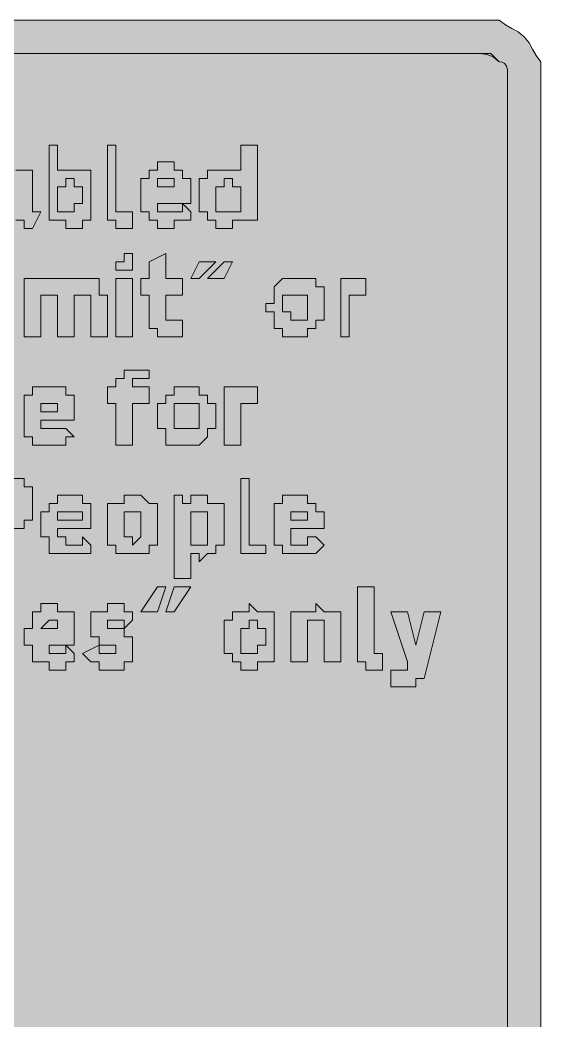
# Model space of a CAD drawing. Header units: metres. Extents: x 123 to 445, y 10 to 260.
# Drawn here: x 370.4 to 445.4, y 115.6 to 259.7 of the extents above; entities that cross this region are included whole.
import ezdxf

# ---------------------------------------------------------------- set-up
doc = ezdxf.new("R2010")
doc.units = ezdxf.units.M
doc.layers.add('FILL_BLACK_000000', color=7, linetype='Continuous', true_color=0x000000)
doc.layers.add('FILL_WHITE_FFFFFF', color=7, linetype='Continuous', true_color=0xffffff)

msp = doc.modelspace()

# ---------------------------------------------------------------- hatches: boundary and pattern name
at = {"layer": 'FILL_BLACK_000000', "true_color": 0x000000}
h = msp.add_hatch(color=7, dxfattribs=at)
h.dxf.hatch_style = 1
h.paths.add_polyline_path([(439.35, 259.68), (440.25, 258.97), (441.15, 258.48), (442.05, 257.99), (442.95, 257.28), (443.66, 256.38), (444.15, 255.48), (444.64, 254.58), (445.35, 253.68), (445.35, 250.08), (445.35, 19.68), (445.31, 17.88), (445.05, 16.08), (444.76, 15.18), (444.34, 14.28), (443.74, 13.38), (442.95, 12.48), (442.05, 11.77), (441.15, 11.28), (440.25, 10.79), (439.35, 10.08), (435.75, 10.08), (130.95, 10.08), (129.17, 10.12), (127.5, 10.38), (126.74, 10.67), (126.06, 11.09), (125.45, 11.69), (124.95, 12.48), (123.3, 14.28), (122.76, 15.18), (122.55, 16.08), (122.55, 19.68), (122.55, 250.08), (122.59, 251.88), (122.85, 253.68), (123.14, 254.58), (123.56, 255.48), (124.16, 256.38), (124.95, 257.28), (125.83, 257.99), (126.6, 258.48), (127.14, 258.97), (127.3, 259.28), (127.35, 259.68), (130.95, 259.68), (435.75, 259.68), (439.35, 259.68)])
h.paths.add_polyline_path([(129.19, 254.64), (128.38, 254.31), (127.65, 253.83), (127.04, 253.18), (126.56, 252.35), (126.26, 251.32), (126.15, 250.08), (126.15, 19.68), (126.36, 18.78), (126.9, 17.88), (128.55, 16.08), (128.6, 15.68), (128.76, 15.39), (129.3, 15.03), (130.07, 14.9), (130.95, 14.88), (435.75, 14.88), (436.65, 14.9), (437.55, 15.03), (438.45, 15.39), (439.35, 16.08), (440.04, 16.98), (440.4, 17.88), (440.53, 18.78), (440.55, 19.68), (440.55, 250.08), (440.55, 252.48), (440.4, 253.08), (440.04, 253.49), (439.75, 253.63), (439.35, 253.68), (438.45, 254.37), (437.55, 254.73), (436.65, 254.86), (435.75, 254.88), (130.95, 254.88), (130.05, 254.82), (129.19, 254.64)], flags=16)
h = msp.add_hatch(color=7, dxfattribs=at)
h.dxf.hatch_style = 1
h.paths.add_polyline_path([(376.95, 230.88), (375.75, 230.88), (374.55, 230.88), (374.55, 241.68), (375.75, 241.68), (375.75, 238.08), (376.95, 238.08), (378.15, 238.08), (379.35, 238.08), (380.55, 238.08), (380.55, 236.88), (380.55, 235.68), (380.55, 234.48), (380.55, 233.28), (380.55, 232.08), (380.55, 230.88), (379.35, 230.88), (379.35, 229.68), (378.15, 229.68), (376.95, 229.68), (376.95, 230.88)])
h.paths.add_polyline_path([(379.35, 233.28), (379.35, 234.48), (379.35, 235.68), (378.15, 235.68), (378.15, 236.88), (376.95, 236.88), (376.95, 235.68), (375.75, 235.68), (375.75, 233.28), (375.75, 232.08), (376.95, 232.08), (378.15, 232.08), (378.15, 233.28), (379.35, 233.28)], flags=16)
h = msp.add_hatch(color=7, dxfattribs=at)
h.dxf.hatch_style = 1
h.paths.add_polyline_path([(384.15, 233.28), (384.15, 232.08), (385.35, 232.08), (386.55, 232.08), (386.55, 230.88), (386.55, 229.68), (385.35, 229.68), (384.15, 229.68), (384.15, 230.88), (382.95, 230.88), (382.95, 232.08), (382.95, 241.68), (384.15, 241.68), (384.15, 233.28)])
h = msp.add_hatch(color=7, dxfattribs=at)
h.dxf.hatch_style = 1
h.paths.add_polyline_path([(400.95, 229.68), (399.75, 229.68), (398.55, 229.68), (398.55, 230.88), (397.35, 230.88), (397.35, 232.08), (396.15, 232.08), (396.15, 233.28), (396.15, 234.48), (396.15, 235.68), (396.15, 236.88), (397.35, 236.88), (397.35, 238.08), (398.55, 238.08), (399.75, 238.08), (400.95, 238.08), (402.15, 238.08), (402.15, 241.68), (404.55, 241.68), (404.55, 230.88), (402.15, 230.88), (400.95, 230.88), (400.95, 229.68)])
h.paths.add_polyline_path([(402.15, 235.68), (400.95, 235.68), (400.95, 236.88), (399.75, 236.88), (399.75, 235.68), (398.55, 235.68), (398.55, 234.48), (398.55, 233.28), (398.55, 232.08), (399.75, 232.08), (400.95, 232.08), (402.15, 232.08), (402.15, 233.28), (402.15, 234.48), (402.15, 235.68)], flags=16)
h = msp.add_hatch(color=7, dxfattribs=at)
h.dxf.hatch_style = 1
h.paths.add_polyline_path([(367.35, 238.08), (367.35, 239.28), (368.55, 239.28), (369.75, 239.28), (369.75, 238.08), (370.95, 238.08), (372.15, 238.08), (372.15, 236.88), (372.15, 232.08), (373.35, 232.08), (372.15, 229.68), (370.95, 229.68), (370.95, 230.88), (369.75, 230.88), (369.75, 229.68), (368.55, 229.68), (367.35, 229.68), (366.15, 230.88), (364.95, 230.88), (364.95, 232.08), (364.95, 233.28), (364.95, 234.48), (366.15, 234.48), (366.15, 235.68), (364.95, 238.08), (366.15, 238.08), (367.35, 238.08)])
h.paths.add_polyline_path([(369.75, 236.88), (368.55, 236.88), (367.35, 236.88), (367.35, 235.68), (368.55, 235.68), (369.75, 235.68), (369.75, 236.88)], flags=16)
h.paths.add_polyline_path([(368.55, 232.08), (369.75, 232.08), (369.75, 233.28), (368.55, 233.28), (367.35, 233.28), (367.35, 232.08), (368.55, 232.08)], flags=16)
h = msp.add_hatch(color=7, dxfattribs=at)
h.dxf.hatch_style = 1
h.paths.add_polyline_path([(393.75, 230.88), (392.55, 230.88), (392.55, 229.68), (391.35, 229.68), (390.15, 229.68), (390.15, 230.88), (388.95, 230.88), (388.95, 232.08), (387.75, 232.08), (387.75, 233.28), (387.75, 234.48), (387.75, 235.68), (387.75, 236.88), (388.95, 236.88), (388.95, 238.08), (390.15, 238.08), (390.15, 239.28), (391.35, 239.28), (392.55, 239.28), (392.55, 238.08), (393.75, 238.08), (393.75, 236.88), (394.95, 236.88), (394.95, 235.68), (394.95, 234.48), (394.95, 233.28), (393.75, 233.28), (394.95, 232.08), (394.95, 230.88), (393.75, 230.88)])
h.paths.add_polyline_path([(390.15, 233.28), (390.15, 232.08), (391.35, 232.08), (392.55, 232.08), (393.75, 232.08), (393.75, 233.28), (390.15, 233.28)], flags=16)
h.paths.add_polyline_path([(392.55, 236.88), (391.35, 236.88), (390.15, 236.88), (390.15, 235.68), (392.55, 235.68), (392.55, 236.88)], flags=16)
h = msp.add_hatch(color=7, dxfattribs=at)
h.dxf.hatch_style = 1
h.paths.add_polyline_path([(384.15, 223.68), (384.15, 224.88), (385.35, 224.88), (385.35, 226.08), (386.55, 226.08), (386.55, 224.88), (386.55, 223.68), (385.35, 223.68), (384.15, 223.68)])
h = msp.add_hatch(color=7, dxfattribs=at)
h.dxf.hatch_style = 1
h.paths.add_polyline_path([(393.75, 222.48), (393.75, 220.08), (391.35, 220.08), (391.35, 216.48), (392.55, 216.48), (393.75, 216.48), (393.75, 214.08), (392.55, 214.08), (391.35, 214.08), (390.15, 214.08), (390.15, 215.28), (388.95, 215.28), (388.95, 216.48), (388.95, 220.08), (387.75, 220.08), (387.75, 222.48), (388.95, 222.48), (388.95, 224.88), (391.35, 226.08), (391.35, 222.48), (393.75, 222.48)])
h = msp.add_hatch(color=7, dxfattribs=at)
h.dxf.hatch_style = 1
h.paths.add_polyline_path([(396.15, 224.88), (398.55, 224.88), (396.15, 222.48), (394.95, 222.48), (396.15, 224.88)])
h = msp.add_hatch(color=7, dxfattribs=at)
h.dxf.hatch_style = 1
h.paths.add_polyline_path([(399.75, 224.88), (400.95, 224.88), (399.75, 222.48), (397.35, 222.48), (399.75, 224.88)])
h = msp.add_hatch(color=7, dxfattribs=at)
h.dxf.hatch_style = 1
h.paths.add_polyline_path([(379.35, 222.48), (380.55, 222.48), (381.75, 222.48), (381.75, 221.28), (381.75, 220.08), (382.95, 220.08), (382.95, 214.08), (380.55, 214.08), (380.55, 220.08), (379.35, 220.08), (378.15, 220.08), (378.15, 218.88), (378.15, 214.08), (375.75, 214.08), (375.75, 220.08), (374.55, 220.08), (373.35, 220.08), (373.35, 218.88), (373.35, 214.08), (370.95, 214.08), (370.95, 222.48), (373.35, 222.48), (374.55, 222.48), (375.75, 222.48), (376.95, 222.48), (378.15, 222.48), (379.35, 222.48)])
h = msp.add_hatch(color=7, dxfattribs=at)
h.dxf.hatch_style = 1
h.paths.add_polyline_path([(384.15, 214.08), (384.15, 222.48), (386.55, 222.48), (386.55, 214.08), (384.15, 214.08)])
h = msp.add_hatch(color=7, dxfattribs=at)
h.dxf.hatch_style = 1
h.paths.add_polyline_path([(414.15, 216.48), (412.95, 216.48), (412.95, 215.28), (411.75, 215.28), (411.75, 214.08), (410.55, 214.08), (409.35, 214.08), (408.15, 214.08), (408.15, 215.28), (406.95, 215.28), (406.95, 216.48), (406.95, 217.68), (405.75, 217.68), (405.75, 218.88), (406.95, 218.88), (406.95, 220.08), (406.95, 221.28), (408.15, 222.48), (409.35, 222.48), (410.55, 222.48), (411.75, 222.48), (412.95, 222.48), (412.95, 221.28), (414.15, 221.28), (414.15, 220.08), (414.15, 218.88), (414.15, 217.68), (414.15, 216.48)])
h.paths.add_polyline_path([(410.55, 220.08), (409.35, 220.08), (408.15, 220.08), (408.15, 218.88), (408.15, 217.68), (409.35, 217.68), (409.35, 216.48), (410.55, 216.48), (411.75, 216.48), (411.75, 217.68), (411.75, 218.88), (411.75, 220.08), (410.55, 220.08)], flags=16)
h = msp.add_hatch(color=7, dxfattribs=at)
h.dxf.hatch_style = 1
h.paths.add_polyline_path([(420.15, 222.48), (420.15, 220.08), (418.95, 220.08), (417.75, 220.08), (417.75, 218.88), (417.75, 214.08), (416.55, 214.08), (416.55, 222.48), (417.75, 222.48), (418.95, 222.48), (420.15, 222.48)])
h = msp.add_hatch(color=7, dxfattribs=at)
h.dxf.hatch_style = 1
h.paths.add_polyline_path([(384.15, 198.48), (384.15, 204.48), (382.95, 204.48), (382.95, 206.88), (384.15, 206.88), (384.15, 208.08), (385.35, 208.08), (385.35, 209.28), (386.55, 209.28), (387.75, 209.28), (388.95, 209.28), (388.95, 208.08), (387.75, 208.08), (386.55, 208.08), (386.55, 206.88), (388.95, 206.88), (388.95, 204.48), (386.55, 204.48), (386.55, 198.48), (384.15, 198.48)])
h = msp.add_hatch(color=7, dxfattribs=at)
h.dxf.hatch_style = 1
h.paths.add_polyline_path([(373.35, 200.88), (374.55, 200.88), (375.75, 200.88), (376.95, 200.88), (378.15, 199.68), (376.95, 199.68), (376.95, 198.48), (375.75, 198.48), (374.55, 198.48), (373.35, 198.48), (372.15, 198.48), (372.15, 199.68), (370.95, 199.68), (370.95, 200.88), (370.95, 202.08), (370.95, 203.28), (370.95, 204.48), (370.95, 205.68), (372.15, 205.68), (372.15, 206.88), (373.35, 206.88), (374.55, 206.88), (375.75, 206.88), (376.95, 206.88), (376.95, 205.68), (378.15, 205.68), (378.15, 204.48), (378.15, 203.28), (378.15, 202.08), (373.35, 202.08), (373.35, 200.88)])
h.paths.add_polyline_path([(375.75, 204.48), (374.55, 204.48), (373.35, 204.48), (373.35, 203.28), (375.75, 203.28), (375.75, 204.48)], flags=16)
h = msp.add_hatch(color=7, dxfattribs=at)
h.dxf.hatch_style = 1
h.paths.add_polyline_path([(397.35, 200.88), (397.35, 199.68), (396.15, 198.48), (394.95, 198.48), (393.75, 198.48), (392.55, 198.48), (391.35, 198.48), (391.35, 199.68), (391.35, 200.88), (390.15, 200.88), (390.15, 202.08), (390.15, 203.28), (390.15, 204.48), (391.35, 204.48), (391.35, 205.68), (392.55, 205.68), (392.55, 206.88), (393.75, 206.88), (394.95, 206.88), (396.15, 206.88), (396.15, 205.68), (397.35, 205.68), (397.35, 204.48), (398.55, 204.48), (398.55, 203.28), (398.55, 202.08), (398.55, 200.88), (397.35, 200.88)])
h.paths.add_polyline_path([(396.15, 204.48), (394.95, 204.48), (393.75, 204.48), (392.55, 204.48), (392.55, 203.28), (392.55, 202.08), (392.55, 200.88), (393.75, 200.88), (394.95, 200.88), (396.15, 200.88), (396.15, 202.08), (396.15, 203.28), (396.15, 204.48)], flags=16)
h = msp.add_hatch(color=7, dxfattribs=at)
h.dxf.hatch_style = 1
h.paths.add_polyline_path([(404.55, 206.88), (404.55, 204.48), (403.35, 204.48), (402.15, 204.48), (402.15, 203.28), (402.15, 198.48), (399.75, 198.48), (399.75, 206.88), (402.15, 206.88), (403.35, 206.88), (404.55, 206.88)])
h = msp.add_hatch(color=7, dxfattribs=at)
h.dxf.hatch_style = 1
h.paths.add_polyline_path([(363.75, 182.88), (363.75, 193.68), (369.75, 193.68), (370.95, 193.68), (370.95, 192.48), (372.15, 192.48), (372.15, 191.28), (372.15, 190.08), (372.15, 188.88), (372.15, 187.68), (370.95, 187.68), (370.95, 186.48), (369.75, 186.48), (366.15, 186.48), (366.15, 182.88), (363.75, 182.88)])
h.paths.add_polyline_path([(369.75, 188.88), (369.75, 190.08), (369.75, 191.28), (368.55, 191.28), (366.15, 191.28), (366.15, 188.88), (368.55, 188.88), (369.75, 188.88)], flags=16)
h = msp.add_hatch(color=7, dxfattribs=at)
h.dxf.hatch_style = 1
h.paths.add_polyline_path([(403.35, 185.28), (403.35, 184.08), (404.55, 184.08), (405.75, 184.08), (405.75, 182.88), (404.55, 182.88), (403.35, 182.88), (402.15, 182.88), (402.15, 184.08), (402.15, 193.68), (403.35, 193.68), (403.35, 185.28)])
h = msp.add_hatch(color=7, dxfattribs=at)
h.dxf.hatch_style = 1
h.paths.add_polyline_path([(375.75, 185.28), (376.95, 185.28), (376.95, 184.08), (378.15, 184.08), (379.35, 184.08), (379.35, 185.28), (380.55, 184.08), (380.55, 182.88), (379.35, 182.88), (378.15, 182.88), (376.95, 182.88), (375.75, 182.88), (374.55, 182.88), (374.55, 184.08), (374.55, 185.28), (373.35, 185.28), (373.35, 186.48), (373.35, 187.68), (373.35, 188.88), (374.55, 188.88), (374.55, 190.08), (375.75, 190.08), (375.75, 191.28), (376.95, 191.28), (378.15, 191.28), (379.35, 191.28), (379.35, 190.08), (380.55, 190.08), (380.55, 188.88), (380.55, 187.68), (380.55, 186.48), (375.75, 186.48), (375.75, 185.28)])
h.paths.add_polyline_path([(379.35, 188.88), (378.15, 188.88), (376.95, 188.88), (375.75, 188.88), (375.75, 187.68), (379.35, 187.68), (379.35, 188.88)], flags=16)
h = msp.add_hatch(color=7, dxfattribs=at)
h.dxf.hatch_style = 1
h.paths.add_polyline_path([(390.15, 184.08), (388.95, 184.08), (388.95, 182.88), (387.75, 182.88), (386.55, 182.88), (385.35, 182.88), (384.15, 182.88), (384.15, 184.08), (382.95, 184.08), (382.95, 185.28), (382.95, 186.48), (382.95, 187.68), (382.95, 188.88), (382.95, 190.08), (384.15, 190.08), (385.35, 190.08), (385.35, 191.28), (386.55, 191.28), (387.75, 191.28), (388.95, 190.08), (390.15, 190.08), (390.15, 188.88), (390.15, 187.68), (390.15, 186.48), (390.15, 185.28), (390.15, 184.08)])
h.paths.add_polyline_path([(387.75, 188.88), (386.55, 188.88), (385.35, 188.88), (385.35, 187.68), (385.35, 186.48), (385.35, 185.28), (386.55, 185.28), (386.55, 184.08), (387.75, 185.28), (387.75, 186.48), (387.75, 187.68), (387.75, 188.88)], flags=16)
h = msp.add_hatch(color=7, dxfattribs=at)
h.dxf.hatch_style = 1
h.paths.add_polyline_path([(399.75, 184.08), (398.55, 184.08), (398.55, 182.88), (397.35, 182.88), (396.15, 181.68), (396.15, 182.88), (394.95, 182.88), (394.95, 179.28), (392.55, 179.28), (392.55, 191.28), (393.75, 191.28), (393.75, 190.08), (394.95, 190.08), (394.95, 191.28), (396.15, 191.28), (397.35, 191.28), (397.35, 190.08), (398.55, 190.08), (399.75, 190.08), (399.75, 188.88), (399.75, 187.68), (399.75, 186.48), (399.75, 185.28), (399.75, 184.08)])
h.paths.add_polyline_path([(397.35, 185.28), (397.35, 187.68), (397.35, 188.88), (396.15, 188.88), (394.95, 188.88), (394.95, 187.68), (394.95, 185.28), (394.95, 184.08), (396.15, 184.08), (397.35, 184.08), (397.35, 185.28)], flags=16)
h = msp.add_hatch(color=7, dxfattribs=at)
h.dxf.hatch_style = 1
h.paths.add_polyline_path([(409.35, 185.28), (409.35, 184.08), (410.55, 184.08), (411.75, 184.08), (411.75, 185.28), (412.95, 185.28), (414.15, 184.08), (412.95, 182.88), (411.75, 182.88), (410.55, 182.88), (409.35, 182.88), (408.15, 182.88), (408.15, 184.08), (406.95, 184.08), (406.95, 185.28), (406.95, 186.48), (406.95, 187.68), (406.95, 188.88), (406.95, 190.08), (408.15, 190.08), (408.15, 191.28), (409.35, 191.28), (410.55, 191.28), (411.75, 191.28), (411.75, 190.08), (412.95, 190.08), (412.95, 188.88), (414.15, 188.88), (414.15, 187.68), (414.15, 186.48), (409.35, 186.48), (409.35, 185.28)])
h.paths.add_polyline_path([(411.75, 188.88), (410.55, 188.88), (409.35, 188.88), (409.35, 187.68), (411.75, 187.68), (411.75, 188.88)], flags=16)
h = msp.add_hatch(color=7, dxfattribs=at)
h.dxf.hatch_style = 1
h.paths.add_polyline_path([(390.15, 178.08), (391.35, 178.08), (390.15, 174.48), (387.75, 174.48), (390.15, 178.08)])
h = msp.add_hatch(color=7, dxfattribs=at)
h.dxf.hatch_style = 1
h.paths.add_polyline_path([(392.55, 178.08), (394.95, 178.08), (392.55, 174.48), (391.35, 174.48), (392.55, 178.08)])
h = msp.add_hatch(color=7, dxfattribs=at)
h.dxf.hatch_style = 1
h.paths.add_polyline_path([(421.35, 169.68), (421.35, 168.48), (422.55, 168.48), (422.55, 167.28), (422.55, 166.08), (421.35, 166.08), (420.15, 166.08), (420.15, 167.28), (418.95, 167.28), (418.95, 168.48), (418.95, 178.08), (421.35, 178.08), (421.35, 169.68)])
h = msp.add_hatch(color=7, dxfattribs=at)
h.dxf.hatch_style = 1
h.paths.add_polyline_path([(376.95, 167.28), (376.95, 166.08), (375.75, 166.08), (374.55, 166.08), (374.55, 167.28), (373.35, 167.28), (372.15, 167.28), (372.15, 168.48), (372.15, 169.68), (370.95, 169.68), (370.95, 170.88), (370.95, 172.08), (372.15, 172.08), (372.15, 173.28), (372.15, 174.48), (373.35, 174.48), (373.35, 175.68), (374.55, 175.68), (375.75, 175.68), (375.75, 174.48), (376.95, 174.48), (378.15, 174.48), (378.15, 173.28), (378.15, 172.08), (378.15, 170.88), (378.15, 169.68), (376.95, 169.68), (378.15, 168.48), (378.15, 167.28), (376.95, 167.28)])
h.paths.add_polyline_path([(374.55, 169.68), (374.55, 168.48), (375.75, 168.48), (376.95, 168.48), (376.95, 169.68), (374.55, 169.68)], flags=16)
h.paths.add_polyline_path([(375.75, 172.08), (375.75, 173.28), (374.55, 173.28), (373.35, 172.08), (375.75, 172.08)], flags=16)
h = msp.add_hatch(color=7, dxfattribs=at)
h.dxf.hatch_style = 1
h.paths.add_polyline_path([(386.55, 170.88), (386.55, 169.68), (386.55, 168.48), (386.55, 167.28), (385.35, 167.28), (385.35, 166.08), (384.15, 166.08), (382.95, 166.08), (381.75, 166.08), (381.75, 167.28), (380.55, 167.28), (379.35, 168.48), (381.75, 169.68), (381.75, 170.88), (380.55, 170.88), (380.55, 172.08), (380.55, 173.28), (380.55, 174.48), (381.75, 174.48), (382.95, 174.48), (382.95, 175.68), (384.15, 175.68), (385.35, 175.68), (385.35, 174.48), (386.55, 174.48), (386.55, 173.28), (385.35, 172.08), (385.35, 170.88), (386.55, 170.88)])
h.paths.add_polyline_path([(381.75, 168.48), (382.95, 168.48), (384.15, 168.48), (384.15, 169.68), (382.95, 169.68), (381.75, 169.68), (381.75, 168.48)], flags=16)
h.paths.add_polyline_path([(385.35, 173.28), (384.15, 173.28), (382.95, 173.28), (382.95, 172.08), (384.15, 172.08), (385.35, 172.08), (385.35, 173.28)], flags=16)
h = msp.add_hatch(color=7, dxfattribs=at)
h.dxf.hatch_style = 1
h.paths.add_polyline_path([(406.95, 168.48), (406.95, 167.28), (405.75, 167.28), (404.55, 167.28), (404.55, 166.08), (403.35, 166.08), (402.15, 166.08), (402.15, 167.28), (400.95, 167.28), (400.95, 168.48), (399.75, 168.48), (399.75, 169.68), (399.75, 170.88), (399.75, 172.08), (399.75, 173.28), (400.95, 173.28), (400.95, 174.48), (402.15, 174.48), (403.35, 174.48), (403.35, 175.68), (404.55, 174.48), (405.75, 174.48), (406.95, 174.48), (406.95, 173.28), (406.95, 172.08), (406.95, 170.88), (406.95, 169.68), (406.95, 168.48)])
h.paths.add_polyline_path([(404.55, 172.08), (404.55, 173.28), (403.35, 173.28), (403.35, 172.08), (402.15, 172.08), (402.15, 170.88), (402.15, 169.68), (402.15, 168.48), (403.35, 168.48), (404.55, 168.48), (404.55, 169.68), (405.75, 169.68), (405.75, 170.88), (405.75, 172.08), (404.55, 172.08)], flags=16)
h = msp.add_hatch(color=7, dxfattribs=at)
h.dxf.hatch_style = 1
h.paths.add_polyline_path([(414.15, 167.28), (414.15, 170.88), (414.15, 172.08), (414.15, 173.28), (412.95, 173.28), (411.75, 173.28), (411.75, 172.08), (411.75, 167.28), (409.35, 167.28), (409.35, 174.48), (411.75, 174.48), (412.95, 174.48), (412.95, 175.68), (414.15, 174.48), (415.35, 174.48), (416.55, 174.48), (416.55, 173.28), (416.55, 172.08), (416.55, 167.28), (414.15, 167.28)])
h = msp.add_hatch(color=7, dxfattribs=at)
h.dxf.hatch_style = 1
h.paths.add_polyline_path([(428.55, 164.88), (427.35, 164.88), (427.35, 163.68), (426.15, 163.68), (424.95, 163.68), (423.75, 163.68), (423.75, 166.08), (424.95, 166.08), (426.15, 166.08), (426.15, 167.28), (423.75, 174.48), (426.15, 174.48), (427.35, 169.68), (428.55, 174.48), (430.95, 174.48), (428.55, 164.88)])
at = {"layer": 'FILL_WHITE_FFFFFF', "true_color": 0xffffff}
h = msp.add_hatch(color=7, dxfattribs=at)
h.dxf.hatch_style = 1
h.paths.add_polyline_path([(435.75, 254.88), (438.15, 254.88), (439.35, 253.68), (439.75, 253.63), (440.04, 253.49), (440.4, 253.08), (440.55, 252.48), (440.55, 250.08), (440.55, 19.68), (440.53, 18.78), (440.4, 17.88), (440.04, 16.98), (439.35, 16.08), (438.45, 15.39), (437.55, 15.03), (436.65, 14.9), (435.75, 14.88), (130.95, 14.88), (130.07, 14.9), (129.3, 15.03), (128.76, 15.39), (128.6, 15.68), (128.55, 16.08), (126.9, 17.88), (126.36, 18.78), (126.15, 19.68), (126.15, 250.08), (126.36, 250.98), (126.9, 251.88), (128.55, 253.68), (128.6, 254.08), (128.76, 254.37), (129.3, 254.73), (130.07, 254.86), (130.95, 254.88), (435.75, 254.88)])

# ---------------------------------------------------------------- linework, layer by layer
at = {"layer": 'FILL_BLACK_000000', "lineweight": 0, "true_color": 0x000000}
for points in [[(130.95, 259.68), (435.75, 259.68), (439.35, 259.68), (440.25, 258.97), (441.15, 258.48), (442.05, 257.99), (442.95, 257.28), (443.66, 256.38), (444.15, 255.48), (444.64, 254.58), (445.35, 253.68), (445.35, 250.08), (445.35, 19.68)], [(130.95, 14.88), (435.75, 14.88), (436.65, 14.9), (437.55, 15.03), (438.45, 15.39), (439.35, 16.08), (440.04, 16.98), (440.4, 17.88), (440.53, 18.78), (440.55, 19.68), (440.55, 250.08), (440.55, 252.48), (440.4, 253.08), (440.04, 253.49), (439.75, 253.63), (439.35, 253.68), (438.45, 254.37), (437.55, 254.73), (436.65, 254.86), (435.75, 254.88), (130.95, 254.88)], [(369.75, 238.08), (370.95, 238.08), (372.15, 238.08), (372.15, 236.88), (372.15, 232.08), (373.35, 232.08), (372.15, 229.68), (370.95, 229.68), (370.95, 230.88), (369.75, 230.88)]]:
    msp.add_lwpolyline(points, dxfattribs=at)
for points in [[(376.95, 230.88), (375.75, 230.88), (374.55, 230.88), (374.55, 241.68), (375.75, 241.68), (375.75, 238.08), (376.95, 238.08), (378.15, 238.08), (379.35, 238.08), (380.55, 238.08), (380.55, 236.88), (380.55, 235.68), (380.55, 234.48), (380.55, 233.28), (380.55, 232.08), (380.55, 230.88), (379.35, 230.88), (379.35, 229.68), (378.15, 229.68), (376.95, 229.68)], [(384.15, 233.28), (384.15, 232.08), (385.35, 232.08), (386.55, 232.08), (386.55, 230.88), (386.55, 229.68), (385.35, 229.68), (384.15, 229.68), (384.15, 230.88), (382.95, 230.88), (382.95, 232.08), (382.95, 241.68), (384.15, 241.68)], [(400.95, 229.68), (399.75, 229.68), (398.55, 229.68), (398.55, 230.88), (397.35, 230.88), (397.35, 232.08), (396.15, 232.08), (396.15, 233.28), (396.15, 234.48), (396.15, 235.68), (396.15, 236.88), (397.35, 236.88), (397.35, 238.08), (398.55, 238.08), (399.75, 238.08), (400.95, 238.08), (402.15, 238.08), (402.15, 241.68), (404.55, 241.68), (404.55, 230.88), (402.15, 230.88), (400.95, 230.88)], [(393.75, 230.88), (392.55, 230.88), (392.55, 229.68), (391.35, 229.68), (390.15, 229.68), (390.15, 230.88), (388.95, 230.88), (388.95, 232.08), (387.75, 232.08), (387.75, 233.28), (387.75, 234.48), (387.75, 235.68), (387.75, 236.88), (388.95, 236.88), (388.95, 238.08), (390.15, 238.08), (390.15, 239.28), (391.35, 239.28), (392.55, 239.28), (392.55, 238.08), (393.75, 238.08), (393.75, 236.88), (394.95, 236.88), (394.95, 235.68), (394.95, 234.48), (394.95, 233.28), (393.75, 233.28), (394.95, 232.08), (394.95, 230.88)], [(379.35, 233.28), (379.35, 234.48), (379.35, 235.68), (378.15, 235.68), (378.15, 236.88), (376.95, 236.88), (376.95, 235.68), (375.75, 235.68), (375.75, 233.28), (375.75, 232.08), (376.95, 232.08), (378.15, 232.08), (378.15, 233.28)], [(392.55, 236.88), (391.35, 236.88), (390.15, 236.88), (390.15, 235.68), (392.55, 235.68)], [(402.15, 235.68), (400.95, 235.68), (400.95, 236.88), (399.75, 236.88), (399.75, 235.68), (398.55, 235.68), (398.55, 234.48), (398.55, 233.28), (398.55, 232.08), (399.75, 232.08), (400.95, 232.08), (402.15, 232.08), (402.15, 233.28), (402.15, 234.48)], [(390.15, 233.28), (390.15, 232.08), (391.35, 232.08), (392.55, 232.08), (393.75, 232.08), (393.75, 233.28)], [(384.15, 223.68), (384.15, 224.88), (385.35, 224.88), (385.35, 226.08), (386.55, 226.08), (386.55, 224.88), (386.55, 223.68), (385.35, 223.68)], [(393.75, 222.48), (393.75, 220.08), (391.35, 220.08), (391.35, 216.48), (392.55, 216.48), (393.75, 216.48), (393.75, 214.08), (392.55, 214.08), (391.35, 214.08), (390.15, 214.08), (390.15, 215.28), (388.95, 215.28), (388.95, 216.48), (388.95, 220.08), (387.75, 220.08), (387.75, 222.48), (388.95, 222.48), (388.95, 224.88), (391.35, 226.08), (391.35, 222.48)], [(396.15, 224.88), (398.55, 224.88), (396.15, 222.48), (394.95, 222.48)], [(399.75, 224.88), (400.95, 224.88), (399.75, 222.48), (397.35, 222.48)], [(379.35, 222.48), (380.55, 222.48), (381.75, 222.48), (381.75, 221.28), (381.75, 220.08), (382.95, 220.08), (382.95, 214.08), (380.55, 214.08), (380.55, 220.08), (379.35, 220.08), (378.15, 220.08), (378.15, 218.88), (378.15, 214.08), (375.75, 214.08), (375.75, 220.08), (374.55, 220.08), (373.35, 220.08), (373.35, 218.88), (373.35, 214.08), (370.95, 214.08), (370.95, 222.48), (373.35, 222.48), (374.55, 222.48), (375.75, 222.48), (376.95, 222.48), (378.15, 222.48)], [(384.15, 214.08), (384.15, 222.48), (386.55, 222.48), (386.55, 214.08)], [(414.15, 216.48), (412.95, 216.48), (412.95, 215.28), (411.75, 215.28), (411.75, 214.08), (410.55, 214.08), (409.35, 214.08), (408.15, 214.08), (408.15, 215.28), (406.95, 215.28), (406.95, 216.48), (406.95, 217.68), (405.75, 217.68), (405.75, 218.88), (406.95, 218.88), (406.95, 220.08), (406.95, 221.28), (408.15, 222.48), (409.35, 222.48), (410.55, 222.48), (411.75, 222.48), (412.95, 222.48), (412.95, 221.28), (414.15, 221.28), (414.15, 220.08), (414.15, 218.88), (414.15, 217.68)], [(420.15, 222.48), (420.15, 220.08), (418.95, 220.08), (417.75, 220.08), (417.75, 218.88), (417.75, 214.08), (416.55, 214.08), (416.55, 222.48), (417.75, 222.48), (418.95, 222.48)], [(410.55, 220.08), (409.35, 220.08), (408.15, 220.08), (408.15, 218.88), (408.15, 217.68), (409.35, 217.68), (409.35, 216.48), (410.55, 216.48), (411.75, 216.48), (411.75, 217.68), (411.75, 218.88), (411.75, 220.08)], [(384.15, 198.48), (384.15, 204.48), (382.95, 204.48), (382.95, 206.88), (384.15, 206.88), (384.15, 208.08), (385.35, 208.08), (385.35, 209.28), (386.55, 209.28), (387.75, 209.28), (388.95, 209.28), (388.95, 208.08), (387.75, 208.08), (386.55, 208.08), (386.55, 206.88), (388.95, 206.88), (388.95, 204.48), (386.55, 204.48), (386.55, 198.48)], [(373.35, 200.88), (374.55, 200.88), (375.75, 200.88), (376.95, 200.88), (378.15, 199.68), (376.95, 199.68), (376.95, 198.48), (375.75, 198.48), (374.55, 198.48), (373.35, 198.48), (372.15, 198.48), (372.15, 199.68), (370.95, 199.68), (370.95, 200.88), (370.95, 202.08), (370.95, 203.28), (370.95, 204.48), (370.95, 205.68), (372.15, 205.68), (372.15, 206.88), (373.35, 206.88), (374.55, 206.88), (375.75, 206.88), (376.95, 206.88), (376.95, 205.68), (378.15, 205.68), (378.15, 204.48), (378.15, 203.28), (378.15, 202.08), (373.35, 202.08)], [(397.35, 200.88), (397.35, 199.68), (396.15, 198.48), (394.95, 198.48), (393.75, 198.48), (392.55, 198.48), (391.35, 198.48), (391.35, 199.68), (391.35, 200.88), (390.15, 200.88), (390.15, 202.08), (390.15, 203.28), (390.15, 204.48), (391.35, 204.48), (391.35, 205.68), (392.55, 205.68), (392.55, 206.88), (393.75, 206.88), (394.95, 206.88), (396.15, 206.88), (396.15, 205.68), (397.35, 205.68), (397.35, 204.48), (398.55, 204.48), (398.55, 203.28), (398.55, 202.08), (398.55, 200.88)], [(404.55, 206.88), (404.55, 204.48), (403.35, 204.48), (402.15, 204.48), (402.15, 203.28), (402.15, 198.48), (399.75, 198.48), (399.75, 206.88), (402.15, 206.88), (403.35, 206.88)], [(375.75, 204.48), (374.55, 204.48), (373.35, 204.48), (373.35, 203.28), (375.75, 203.28)], [(396.15, 204.48), (394.95, 204.48), (393.75, 204.48), (392.55, 204.48), (392.55, 203.28), (392.55, 202.08), (392.55, 200.88), (393.75, 200.88), (394.95, 200.88), (396.15, 200.88), (396.15, 202.08), (396.15, 203.28)], [(363.75, 182.88), (363.75, 193.68), (369.75, 193.68), (370.95, 193.68), (370.95, 192.48), (372.15, 192.48), (372.15, 191.28), (372.15, 190.08), (372.15, 188.88), (372.15, 187.68), (370.95, 187.68), (370.95, 186.48), (369.75, 186.48), (366.15, 186.48), (366.15, 182.88)], [(403.35, 185.28), (403.35, 184.08), (404.55, 184.08), (405.75, 184.08), (405.75, 182.88), (404.55, 182.88), (403.35, 182.88), (402.15, 182.88), (402.15, 184.08), (402.15, 193.68), (403.35, 193.68)], [(375.75, 185.28), (376.95, 185.28), (376.95, 184.08), (378.15, 184.08), (379.35, 184.08), (379.35, 185.28), (380.55, 184.08), (380.55, 182.88), (379.35, 182.88), (378.15, 182.88), (376.95, 182.88), (375.75, 182.88), (374.55, 182.88), (374.55, 184.08), (374.55, 185.28), (373.35, 185.28), (373.35, 186.48), (373.35, 187.68), (373.35, 188.88), (374.55, 188.88), (374.55, 190.08), (375.75, 190.08), (375.75, 191.28), (376.95, 191.28), (378.15, 191.28), (379.35, 191.28), (379.35, 190.08), (380.55, 190.08), (380.55, 188.88), (380.55, 187.68), (380.55, 186.48), (375.75, 186.48)], [(390.15, 184.08), (388.95, 184.08), (388.95, 182.88), (387.75, 182.88), (386.55, 182.88), (385.35, 182.88), (384.15, 182.88), (384.15, 184.08), (382.95, 184.08), (382.95, 185.28), (382.95, 186.48), (382.95, 187.68), (382.95, 188.88), (382.95, 190.08), (384.15, 190.08), (385.35, 190.08), (385.35, 191.28), (386.55, 191.28), (387.75, 191.28), (388.95, 190.08), (390.15, 190.08), (390.15, 188.88), (390.15, 187.68), (390.15, 186.48), (390.15, 185.28)], [(399.75, 184.08), (398.55, 184.08), (398.55, 182.88), (397.35, 182.88), (396.15, 181.68), (396.15, 182.88), (394.95, 182.88), (394.95, 179.28), (392.55, 179.28), (392.55, 191.28), (393.75, 191.28), (393.75, 190.08), (394.95, 190.08), (394.95, 191.28), (396.15, 191.28), (397.35, 191.28), (397.35, 190.08), (398.55, 190.08), (399.75, 190.08), (399.75, 188.88), (399.75, 187.68), (399.75, 186.48), (399.75, 185.28)], [(409.35, 185.28), (409.35, 184.08), (410.55, 184.08), (411.75, 184.08), (411.75, 185.28), (412.95, 185.28), (414.15, 184.08), (412.95, 182.88), (411.75, 182.88), (410.55, 182.88), (409.35, 182.88), (408.15, 182.88), (408.15, 184.08), (406.95, 184.08), (406.95, 185.28), (406.95, 186.48), (406.95, 187.68), (406.95, 188.88), (406.95, 190.08), (408.15, 190.08), (408.15, 191.28), (409.35, 191.28), (410.55, 191.28), (411.75, 191.28), (411.75, 190.08), (412.95, 190.08), (412.95, 188.88), (414.15, 188.88), (414.15, 187.68), (414.15, 186.48), (409.35, 186.48)], [(379.35, 188.88), (378.15, 188.88), (376.95, 188.88), (375.75, 188.88), (375.75, 187.68), (379.35, 187.68)], [(387.75, 188.88), (386.55, 188.88), (385.35, 188.88), (385.35, 187.68), (385.35, 186.48), (385.35, 185.28), (386.55, 185.28), (386.55, 184.08), (387.75, 185.28), (387.75, 186.48), (387.75, 187.68)], [(397.35, 185.28), (397.35, 187.68), (397.35, 188.88), (396.15, 188.88), (394.95, 188.88), (394.95, 187.68), (394.95, 185.28), (394.95, 184.08), (396.15, 184.08), (397.35, 184.08)], [(411.75, 188.88), (410.55, 188.88), (409.35, 188.88), (409.35, 187.68), (411.75, 187.68)], [(390.15, 178.08), (391.35, 178.08), (390.15, 174.48), (387.75, 174.48)], [(392.55, 178.08), (394.95, 178.08), (392.55, 174.48), (391.35, 174.48)], [(421.35, 169.68), (421.35, 168.48), (422.55, 168.48), (422.55, 167.28), (422.55, 166.08), (421.35, 166.08), (420.15, 166.08), (420.15, 167.28), (418.95, 167.28), (418.95, 168.48), (418.95, 178.08), (421.35, 178.08)], [(376.95, 167.28), (376.95, 166.08), (375.75, 166.08), (374.55, 166.08), (374.55, 167.28), (373.35, 167.28), (372.15, 167.28), (372.15, 168.48), (372.15, 169.68), (370.95, 169.68), (370.95, 170.88), (370.95, 172.08), (372.15, 172.08), (372.15, 173.28), (372.15, 174.48), (373.35, 174.48), (373.35, 175.68), (374.55, 175.68), (375.75, 175.68), (375.75, 174.48), (376.95, 174.48), (378.15, 174.48), (378.15, 173.28), (378.15, 172.08), (378.15, 170.88), (378.15, 169.68), (376.95, 169.68), (378.15, 168.48), (378.15, 167.28)], [(386.55, 170.88), (386.55, 169.68), (386.55, 168.48), (386.55, 167.28), (385.35, 167.28), (385.35, 166.08), (384.15, 166.08), (382.95, 166.08), (381.75, 166.08), (381.75, 167.28), (380.55, 167.28), (379.35, 168.48), (381.75, 169.68), (381.75, 170.88), (380.55, 170.88), (380.55, 172.08), (380.55, 173.28), (380.55, 174.48), (381.75, 174.48), (382.95, 174.48), (382.95, 175.68), (384.15, 175.68), (385.35, 175.68), (385.35, 174.48), (386.55, 174.48), (386.55, 173.28), (385.35, 172.08), (385.35, 170.88)], [(406.95, 168.48), (406.95, 167.28), (405.75, 167.28), (404.55, 167.28), (404.55, 166.08), (403.35, 166.08), (402.15, 166.08), (402.15, 167.28), (400.95, 167.28), (400.95, 168.48), (399.75, 168.48), (399.75, 169.68), (399.75, 170.88), (399.75, 172.08), (399.75, 173.28), (400.95, 173.28), (400.95, 174.48), (402.15, 174.48), (403.35, 174.48), (403.35, 175.68), (404.55, 174.48), (405.75, 174.48), (406.95, 174.48), (406.95, 173.28), (406.95, 172.08), (406.95, 170.88), (406.95, 169.68)], [(414.15, 167.28), (414.15, 170.88), (414.15, 172.08), (414.15, 173.28), (412.95, 173.28), (411.75, 173.28), (411.75, 172.08), (411.75, 167.28), (409.35, 167.28), (409.35, 174.48), (411.75, 174.48), (412.95, 174.48), (412.95, 175.68), (414.15, 174.48), (415.35, 174.48), (416.55, 174.48), (416.55, 173.28), (416.55, 172.08), (416.55, 167.28)], [(428.55, 164.88), (427.35, 164.88), (427.35, 163.68), (426.15, 163.68), (424.95, 163.68), (423.75, 163.68), (423.75, 166.08), (424.95, 166.08), (426.15, 166.08), (426.15, 167.28), (423.75, 174.48), (426.15, 174.48), (427.35, 169.68), (428.55, 174.48), (430.95, 174.48)], [(375.75, 172.08), (375.75, 173.28), (374.55, 173.28), (373.35, 172.08)], [(385.35, 173.28), (384.15, 173.28), (382.95, 173.28), (382.95, 172.08), (384.15, 172.08), (385.35, 172.08)], [(404.55, 172.08), (404.55, 173.28), (403.35, 173.28), (403.35, 172.08), (402.15, 172.08), (402.15, 170.88), (402.15, 169.68), (402.15, 168.48), (403.35, 168.48), (404.55, 168.48), (404.55, 169.68), (405.75, 169.68), (405.75, 170.88), (405.75, 172.08)], [(374.55, 169.68), (374.55, 168.48), (375.75, 168.48), (376.95, 168.48), (376.95, 169.68)], [(381.75, 168.48), (382.95, 168.48), (384.15, 168.48), (384.15, 169.68), (382.95, 169.68), (381.75, 169.68)]]:
    msp.add_lwpolyline(points, close=True, dxfattribs=at)
at = {"layer": 'FILL_WHITE_FFFFFF', "lineweight": 0, "true_color": 0xffffff}
msp.add_lwpolyline([(130.95, 254.88), (435.75, 254.88), (438.15, 254.88), (439.35, 253.68), (439.75, 253.63), (440.04, 253.49), (440.4, 253.08), (440.55, 252.48), (440.55, 250.08), (440.55, 19.68), (440.53, 18.78), (440.4, 17.88), (440.04, 16.98), (439.35, 16.08), (438.45, 15.39), (437.55, 15.03), (436.65, 14.9), (435.75, 14.88), (130.95, 14.88)], dxfattribs=at)

doc.saveas('drawing.dxf')
